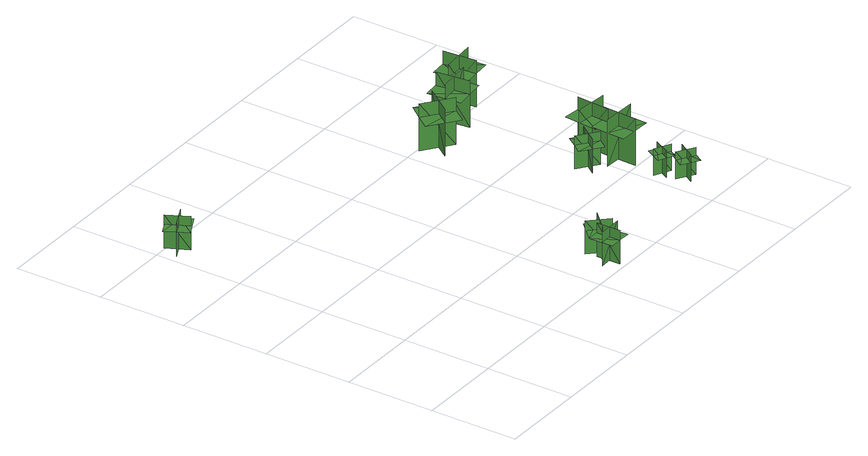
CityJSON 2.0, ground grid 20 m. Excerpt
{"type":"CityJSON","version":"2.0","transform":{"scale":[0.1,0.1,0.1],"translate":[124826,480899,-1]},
"CityObjects":{
"tree1":{"type":"SolitaryVegetationObject","geometry":[{"type":"MultiSurface","lod":"1","boundaries":[[[0,1,2]],[[0,2,3]],[[4,5,6]],[[4,6,7]],[[8,9,10]],[[8,10,11]],[[8,11,12]],[[8,12,13]]]}]},
"tree2":{"type":"SolitaryVegetationObject","geometry":[{"type":"MultiSurface","lod":"1","boundaries":[[[14,15,16]],[[14,16,17]],[[18,19,20]],[[18,20,21]],[[22,23,24]],[[22,24,25]],[[22,25,26]],[[22,26,27]]]}]},
"tree3":{"type":"SolitaryVegetationObject","geometry":[{"type":"MultiSurface","lod":"1","boundaries":[[[28,29,30]],[[28,30,31]],[[32,33,34]],[[32,34,35]],[[36,37,38]],[[36,38,39]],[[36,39,40]],[[36,40,41]]]}]},
"tree4":{"type":"SolitaryVegetationObject","geometry":[{"type":"MultiSurface","lod":"1","boundaries":[[[42,43,44]],[[42,44,45]],[[46,47,48]],[[46,48,49]],[[50,51,52]],[[50,52,53]],[[50,53,54]],[[50,54,55]]]}]},
"tree5":{"type":"SolitaryVegetationObject","geometry":[{"type":"MultiSurface","lod":"1","boundaries":[[[56,57,58]],[[56,58,59]],[[60,61,62]],[[60,62,63]],[[64,65,66]],[[64,66,67]],[[64,67,68]],[[64,68,69]]]}]},
"tree6":{"type":"SolitaryVegetationObject","geometry":[{"type":"MultiSurface","lod":"1","boundaries":[[[70,71,72]],[[70,72,73]],[[74,75,76]],[[74,76,77]],[[78,79,80]],[[78,80,81]],[[78,81,82]],[[78,82,83]]]}]},
"tree7":{"type":"SolitaryVegetationObject","geometry":[{"type":"MultiSurface","lod":"1","boundaries":[[[84,85,86]],[[84,86,87]],[[88,89,90]],[[88,90,91]],[[92,93,94]],[[92,94,95]],[[92,95,96]],[[92,96,97]]]}]},
"tree8":{"type":"SolitaryVegetationObject","geometry":[{"type":"MultiSurface","lod":"1","boundaries":[[[98,99,100]],[[98,100,101]],[[102,103,104]],[[102,104,105]],[[106,107,108]],[[106,108,109]],[[106,109,110]],[[106,110,111]]]}]},
"tree9":{"type":"SolitaryVegetationObject","geometry":[{"type":"MultiSurface","lod":"1","boundaries":[[[112,113,114]],[[112,114,115]],[[116,117,118]],[[116,118,119]],[[120,121,122]],[[120,122,123]],[[120,123,124]],[[120,124,125]]]}]},
"tree10":{"type":"SolitaryVegetationObject","geometry":[{"type":"MultiSurface","lod":"1","boundaries":[[[126,127,128]],[[126,128,129]],[[130,131,132]],[[130,132,133]],[[134,135,136]],[[134,136,137]],[[134,137,138]],[[134,138,139]]]}]},
"tree11":{"type":"SolitaryVegetationObject","geometry":[{"type":"MultiSurface","lod":"1","boundaries":[[[140,141,142]],[[140,142,143]],[[144,145,146]],[[144,146,147]],[[148,149,150]],[[148,150,151]],[[148,151,152]],[[148,152,153]]]}]}
},
"vertices":[
[57,755,4],[33,804,4],[33,804,81],[57,755,81],[69,789,4],[20,765,4],[20,765,81],[69,789,81],[69,789,60],[57,814,60],[7,790,60],[20,765,60],[32,740,60],[82,765,60],
[454,31,12],[509,32,12],[509,32,89],[454,31,89],[480,6,12],[479,61,12],[479,61,89],[480,6,89],[480,6,67],[508,6,67],[506,62,67],[479,61,67],[451,60,67],[452,5,67],
[515,48,10],[476,87,10],[476,87,87],[515,48,87],[515,85,10],[476,45,10],[476,45,87],[515,85,87],[515,85,65],[495,104,65],[457,65,65],[476,45,65],[496,26,65],[535,65,65],
[627,528,19],[673,590,19],[673,590,127],[627,528,127],[678,535,19],[615,582,19],[615,582,127],[678,535,127],[678,535,97],[701,567,97],[639,613,97],[615,582,97],[592,551,97],[655,504,97],
[747,253,12],[780,297,12],[780,297,89],[747,253,89],[783,258,12],[739,291,12],[739,291,89],[783,258,89],[783,258,68],[800,280,68],[755,313,68],[739,291,68],[722,269,68],[767,236,68],
[841,126,13],[805,145,13],[805,145,75],[841,126,75],[832,154,13],[813,118,13],[813,118,75],[832,154,75],[832,154,59],[814,163,59],[795,127,59],[813,118,59],[830,109,59],[849,145,59],
[861,80,10],[823,104,10],[823,104,72],[861,80,72],[855,109,10],[831,72,10],[831,72,72],[855,109,72],[855,109,54],[836,121,54],[812,84,54],[831,72,54],[849,60,54],[873,97,54],
[822,276,12],[819,198,12],[819,198,120],[822,276,120],[784,241,12],[862,238,12],[862,238,120],[784,241,120],[784,241,90],[783,202,90],[860,199,90],[862,238,90],[863,277,90],[786,280,90],
[860,303,13],[783,310,13],[783,310,120],[860,303,120],[827,342,13],[820,265,13],[820,265,120],[827,342,120],[827,342,90],[789,346,90],[782,269,90],[820,265,90],[859,262,90],[866,339,90],
[706,579,21],[783,588,21],[783,588,129],[706,579,129],[746,547,21],[737,624,21],[737,624,129],[746,547,129],[746,547,98],[784,551,98],[776,628,98],[737,624,98],[699,620,98],[707,543,98],
[848,621,24],[770,615,24],[770,615,132],[848,621,132],[809,655,24],[815,578,24],[815,578,132],[809,655,132],[809,655,102],[770,652,102],[776,575,102],[815,578,102],[853,581,102],[847,658,102]
]}
